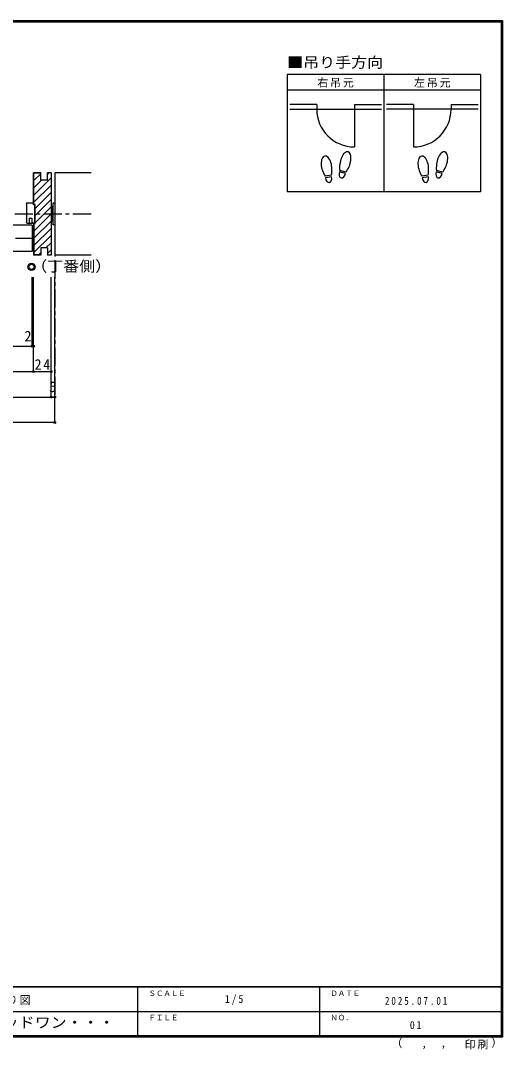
# Model space of a CAD drawing. Units: millimetres at full size, sheet at 1:5; details may follow other scales. Extents: x -973 to 977, y -718 to 696.
# Drawn here: x 314 to 977, y -718 to 696 of the extents above; entities that cross this region are included whole.
import ezdxf
from ezdxf.enums import TextEntityAlignment as Align

# ---------------------------------------------------------------- set-up
doc = ezdxf.new("R2010")
doc.units = ezdxf.units.MM
doc.header["$LTSCALE"] = 5
doc.header["$PDMODE"] = 32
doc.header["$PDSIZE"] = 2.5
doc.linetypes.add('CHAIN1', pattern=[8, 5, -1, 1, -1])
for name, color, linetype in [('0-0_補助線', 7, 'Continuous'), ('0-1_通り芯', 4, 'CHAIN1'), ('0-3_仕上げ', 7, 'Continuous'), ('0-6_扉', 6, 'Continuous'), ('0-7_金物', 7, 'Continuous'), ('0-8_戸当り', 3, 'Continuous'), ('0-A_文字', 3, 'Continuous'), ('0-B_寸法', 7, 'Continuous'), ('F-0_補助線', 7, 'Continuous'), ('F-1_枠', 6, 'Continuous'), ('F-A_文字', 7, 'Continuous')]:
    doc.layers.add(name, color=color, linetype=linetype)
doc.styles.add('ＭＳ ゴシック', font='')
doc.styles.get('ＭＳ ゴシック').set_extended_font_data('MS Gothic')

# ---------------------------------------------------------------- blocks, each defined once
blk = doc.blocks.new('02')
at = {"layer": '0-0_補助線'}
for p, q in [((-4.998, -10.239), (-4.998, 14.761)), ((5.802, 17.761), (-3.198, 17.761)), ((6.802, 16.761), (6.802, -9.239)), ((-4.998, -10.239), (-0.698, -10.239)), ((2.702, -3.239), (2.702, -10.239)), ((5.802, -10.239), (2.702, -10.239)), ((5.002, -10.239), (4.402, -10.839))]:
    blk.add_line(p, q, dxfattribs=at)
for points in [[(-4.998, 14.761), (-3.198, 14.761), (-3.198, 17.761)], [(-3.469, -10.239), (-2.869, -10.839), (4.402, -10.839)], [(2.702, -3.239), (-0.698, -3.239), (-0.698, -10.239)]]:
    blk.add_lwpolyline(points, dxfattribs=at)
for centre, start, end in [((5.802, 16.761), 0, 90), ((5.802, -9.239), 270, 0)]:
    blk.add_arc(centre, 1, start, end, dxfattribs=at)

msp = doc.modelspace()

# ---------------------------------------------------------------- linework, layer by layer
at = {"layer": '0-0_補助線', "color": 3}
for p, q in [((332.006, 442.991), (332.006, 486.5)), ((342.006, 486), (332.506, 486)), ((332.506, 442.991), (332.506, 486)), ((356.006, 486.5), (351.006, 486.5)), ((351.006, 476.5), (351.006, 486.5)), ((356.006, 486.5), (356.006, 373.5)), ((334.007, 442.991), (332.006, 442.991)), ((334.007, 416.991), (334.007, 442.991)), ((332.006, 416.991), (334.007, 416.991)), ((332.006, 416.991), (332.006, 373.5)), ((332.506, 416.991), (332.506, 374)), ((351.006, 383.5), (351.006, 373.5)), ((342.006, 373.5), (332.006, 373.5)), ((342.006, 374), (332.506, 374)), ((356.006, 373.5), (351.006, 373.5))]:
    msp.add_line(p, q, dxfattribs=at)
at = {"layer": '0-0_補助線', "color": 4}
for p, q in [((332.506, 485.833), (332.673, 486)), ((332.506, 475.934), (342.006, 485.434)), ((351.006, 484.534), (352.972, 486.5)), ((332.506, 456.135), (356.006, 479.635)), ((332.506, 466.034), (342.972, 476.5)), ((332.506, 446.235), (356.006, 469.735)), ((334.007, 437.837), (356.006, 459.836)), ((334.007, 427.937), (356.006, 449.936)), ((334.007, 418.038), (356.006, 440.037)), ((332.506, 406.637), (356.006, 430.137)), ((332.506, 396.738), (356.006, 420.238)), ((332.506, 386.838), (356.006, 410.338)), ((332.506, 376.939), (356.006, 400.439)), ((348.967, 383.5), (356.006, 390.539)), ((339.467, 374), (342.006, 376.539)), ((351.006, 375.64), (356.006, 380.64))]:
    msp.add_line(p, q, dxfattribs=at)
at = {"layer": '0-0_補助線'}
for p, q in [((361.006, 486.5), (361.006, 373.5)), ((356.506, 439), (356.006, 439)), ((356.506, 440), (356.506, 420)), ((358.506, 440), (356.506, 440)), ((361.006, 445), (358.506, 445)), ((358.506, 445), (358.506, 415)), ((361.006, 445), (361.006, 415)), ((356.506, 421), (356.006, 421)), ((358.506, 420), (356.506, 420)), ((361.006, 415), (358.506, 415))]:
    msp.add_line(p, q, dxfattribs=at)
at = {"layer": '0-0_補助線', "color": 6}
msp.add_line((330.006, 414.5), (330.006, 378.5), dxfattribs=at)
at = {"layer": '0-0_補助線', "color": 3}
for points in [[(351.006, 476.5), (342.006, 476.5), (342.006, 486.5), (332.006, 486.5)], [(351.006, 383.5), (342.006, 383.5), (342.006, 373.5)]]:
    msp.add_lwpolyline(points, dxfattribs=at)
at = {"layer": '0-1_通り芯'}
for p, q in [((361.006, 486.5), (361.006, 178.5)), ((411.006, 430), (-410.7, 430)), ((332.006, 396.5), (-331.7, 396.5))]:
    msp.add_line(p, q, dxfattribs=at)
at = {"layer": '0-3_仕上げ'}
for p, q in [((411.006, 486.5), (361.006, 486.5)), ((411.006, 373.5), (361.006, 373.5))]:
    msp.add_line(p, q, dxfattribs=at)
at = {"layer": '0-6_扉'}
for p, q in [((330.006, 414.5), (11.653, 414.5)), ((330.006, 378.5), (11.653, 378.5))]:
    msp.add_line(p, q, dxfattribs=at)
at = {"layer": '0-7_金物'}
for radius in [5, 3.5]:
    msp.add_circle((329.055, 357.457), radius, dxfattribs=at)
at = {"layer": '0-8_戸当り', "color": 2}
for p, q in [((721.239, 580.308), (684.139, 580.308)), ((721.239, 580.308), (721.239, 574.008)), ((773.039, 580.308), (773.039, 522.208)), ((773.039, 580.308), (810.139, 580.308)), ((854.239, 580.308), (817.139, 580.308)), ((854.239, 580.308), (854.239, 522.208)), ((906.039, 580.308), (906.039, 574.008)), ((906.039, 580.308), (943.139, 580.308)), ((684.139, 574.008), (810.139, 574.008)), ((943.139, 574.008), (817.139, 574.008))]:
    msp.add_line(p, q, dxfattribs=at)
at = {"layer": '0-8_戸当り'}
for p, q in [((741.457, 483.378), (732.811, 481.853)), ((741.822, 481.31), (733.175, 479.785)), ((760.924, 485.706), (752.444, 487.978)), ((761.468, 487.735), (752.987, 490.007)), ((874.457, 483.378), (865.811, 481.853)), ((874.822, 481.31), (866.175, 479.785)), ((893.924, 485.706), (885.444, 487.978)), ((894.468, 487.735), (885.987, 490.007))]:
    msp.add_line(p, q, dxfattribs=at)
at = {"layer": '0-8_戸当り', "color": 2}
for centre, start, end in [((773.039, 574.008), 180, 270), ((854.239, 574.008), 270, 0)]:
    msp.add_arc(centre, 51.8, start, end, dxfattribs=at)
at = {"layer": '0-8_戸当り'}
for centre, major_axis, ratio, start_param, end_param in [((734.795, 495.877), (-2.445, 13.867), 0.5, 4.34059143, 8.22577918), ((760.713, 501.878), (3.644, 13.601), 0.5, 4.34059143, 8.22577918), ((867.795, 495.877), (-2.445, 13.867), 0.5, 4.34059143, 8.22577918), ((893.713, 501.878), (3.644, 13.601), 0.5, 4.34059143, 8.22577918), ((760.609, 501.489), (4.416, 16.48), 0.4, 1.85063327, 2.44287679), ((760.609, 501.489), (4.416, 16.48), 0.4, 3.84030852, 4.43255203), ((893.609, 501.489), (4.416, 16.48), 0.4, 1.85063327, 2.44287679), ((893.609, 501.489), (4.416, 16.48), 0.4, 3.84030852, 4.43255203), ((734.865, 495.481), (-2.963, 16.802), 0.4, 1.85063327, 2.44287679), ((737.498, 480.548), (-1.27, 7.205), 0.6, 1.57079633, 4.71238898), ((734.865, 495.481), (-2.963, 16.802), 0.4, 3.84030852, 4.43255203), ((756.684, 486.842), (1.894, 7.067), 0.6, 1.57079633, 4.71238898), ((867.865, 495.481), (-2.963, 16.802), 0.4, 1.85063327, 2.44287679), ((870.498, 480.548), (-1.27, 7.205), 0.6, 1.57079633, 4.71238898), ((867.865, 495.481), (-2.963, 16.802), 0.4, 3.84030852, 4.43255203), ((889.684, 486.842), (1.894, 7.067), 0.6, 1.57079633, 4.71238898)]:
    msp.add_ellipse(centre, major_axis=major_axis, ratio=ratio, start_param=start_param, end_param=end_param, dxfattribs=at)
at = {"layer": '0-A_文字'}
for p, q in [((946.639, 621.667), (680.639, 621.667)), ((680.639, 621.667), (680.639, 460.667)), ((813.639, 621.667), (813.639, 460.667)), ((946.639, 621.667), (946.639, 460.667)), ((680.639, 600.667), (946.639, 600.667)), ((946.639, 460.667), (680.639, 460.667))]:
    msp.add_line(p, q, dxfattribs=at)
at = {"layer": '0-B_寸法', "color": 4}
for p, q in [((330.006, 248.5), (330.006, 343.5)), ((332.006, 213.5), (332.006, 343.5)), ((356.006, 178.5), (356.006, 343.5)), ((361.006, 143.5), (361.006, 343.5)), ((-331.7, 248.5), (332.006, 248.5)), ((-355.7, 213.5), (356.006, 213.5)), ((-360.7, 178.5), (361.006, 178.5)), ((361.006, 143.5), (-360.7, 143.5))]:
    msp.add_line(p, q, dxfattribs=at)
at = {"layer": '0-B_寸法'}
for p in [(330.006, 248.5), (332.006, 248.5), (332.006, 213.5), (356.006, 213.5), (356.006, 178.5), (361.006, 178.5), (361.006, 143.5)]:
    msp.add_point(p, dxfattribs=at)
at = {"layer": 'F-1_枠'}
for p, q in [((-973.347, 695.833), (976.653, 695.833)), ((-973.347, 695), (976.653, 695)), ((-973.347, 694.167), (976.653, 694.167)), ((974.986, 695.833), (974.986, -700.833)), ((975.82, 695.833), (975.82, -700.833)), ((976.653, 695.833), (976.653, -700.833)), ((976.653, -631.667), (-973.347, -631.667)), ((976.653, -632.5), (-973.347, -632.5)), ((474.986, -632.5), (474.986, -699.167)), ((724.986, -632.5), (724.986, -699.167)), ((1.653, -665.833), (974.986, -665.834)), ((976.653, -699.167), (-973.347, -699.167)), ((976.653, -700), (-973.347, -700)), ((976.653, -700.833), (-973.347, -700.833))]:
    msp.add_line(p, q, dxfattribs=at)

# ---------------------------------------------------------------- block references
at = {"layer": '0-0_補助線', "xscale": -1}
msp.add_blockref('02', (328.809, 427.73), dxfattribs=at)

# ---------------------------------------------------------------- texts
at = {"layer": '0-A_文字', "color": 7, "style": 'ＭＳ ゴシック', "width": 1.1}
for s, p in [('■吊り手方向', (680.639, 626.667)), ('（丁番側）', (328.688, 346.605))]:
    msp.add_text(s, height=14.66, dxfattribs=at).set_placement(p, align=Align.BOTTOM_LEFT)
at = {"layer": '0-A_文字', "color": 7, "char_height": 11, "attachment_point": 7, "style": 'ＭＳ ゴシック'}
for s, insert in [('\\T1.17;右吊元', (722.139, 603.667)), ('\\T1.17;左吊元', (855.139, 603.667))]:
    msp.add_mtext(s, dxfattribs=dict(at, insert=insert))
at = {"layer": '0-B_寸法', "style": 'ＭＳ ゴシック'}
for s, p in [('2', (319.256, 250.5)), ('5', (353.506, 181))]:
    msp.add_text(s, height=14.66, dxfattribs=at).set_placement(p, align=Align.BOTTOM_LEFT)
at = {"layer": '0-B_寸法', "insert": (333.381, 216), "char_height": 14.66, "attachment_point": 7, "style": 'ＭＳ ゴシック'}
msp.add_mtext('\\T1.27;\\W0.95;24', dxfattribs=at)
at = {"layer": 'F-0_補助線', "insert": (224.986, -656.667), "char_height": 11, "attachment_point": 7, "style": 'ＭＳ ゴシック'}
msp.add_mtext('\\T1.17;建具納まり図', dxfattribs=at)
at = {"layer": 'F-A_文字', "style": 'ＭＳ ゴシック'}
for s, height, p in [('ＳＣＡＬＥ', 7.331, (489.986, -646.667)), ('ＤＡＴＥ', 7.331, (739.986, -646.667)), ('ＦＩＬＥ', 7.331, (489.986, -680)), ('ＮＯ．', 7.331, (739.986, -680.001)), ('（', 11, (823.992, -718.052)), ('）', 11, (961.387, -717.355)), (',', 11, (865.199, -718.052)), (',', 11, (891.686, -717.588))]:
    msp.add_text(s, height=height, dxfattribs=at).set_placement(p, align=Align.BOTTOM_LEFT)
at = {"layer": 'F-A_文字', "style": 'ＭＳ ゴシック', "width": 1.1}
msp.add_text('ウッドワン・・・', height=14.66, dxfattribs=at).set_placement((267.486, -692.5), align=Align.BOTTOM_LEFT)
at = {"layer": 'F-A_文字', "char_height": 11, "attachment_point": 7, "style": 'ＭＳ ゴシック'}
for s, insert in [('\\T1.38;\\W0.9;1/5', (594.986, -656.667)), ('\\T1.39;\\W0.85;2025.07.01', (814.986, -656.667)), ('\\T1.36;\\W0.9;01', (849.361, -690.001)), ('\\T1.17;印刷', (924.678, -717.82))]:
    msp.add_mtext(s, dxfattribs=dict(at, insert=insert))

doc.saveas('drawing.dxf')
